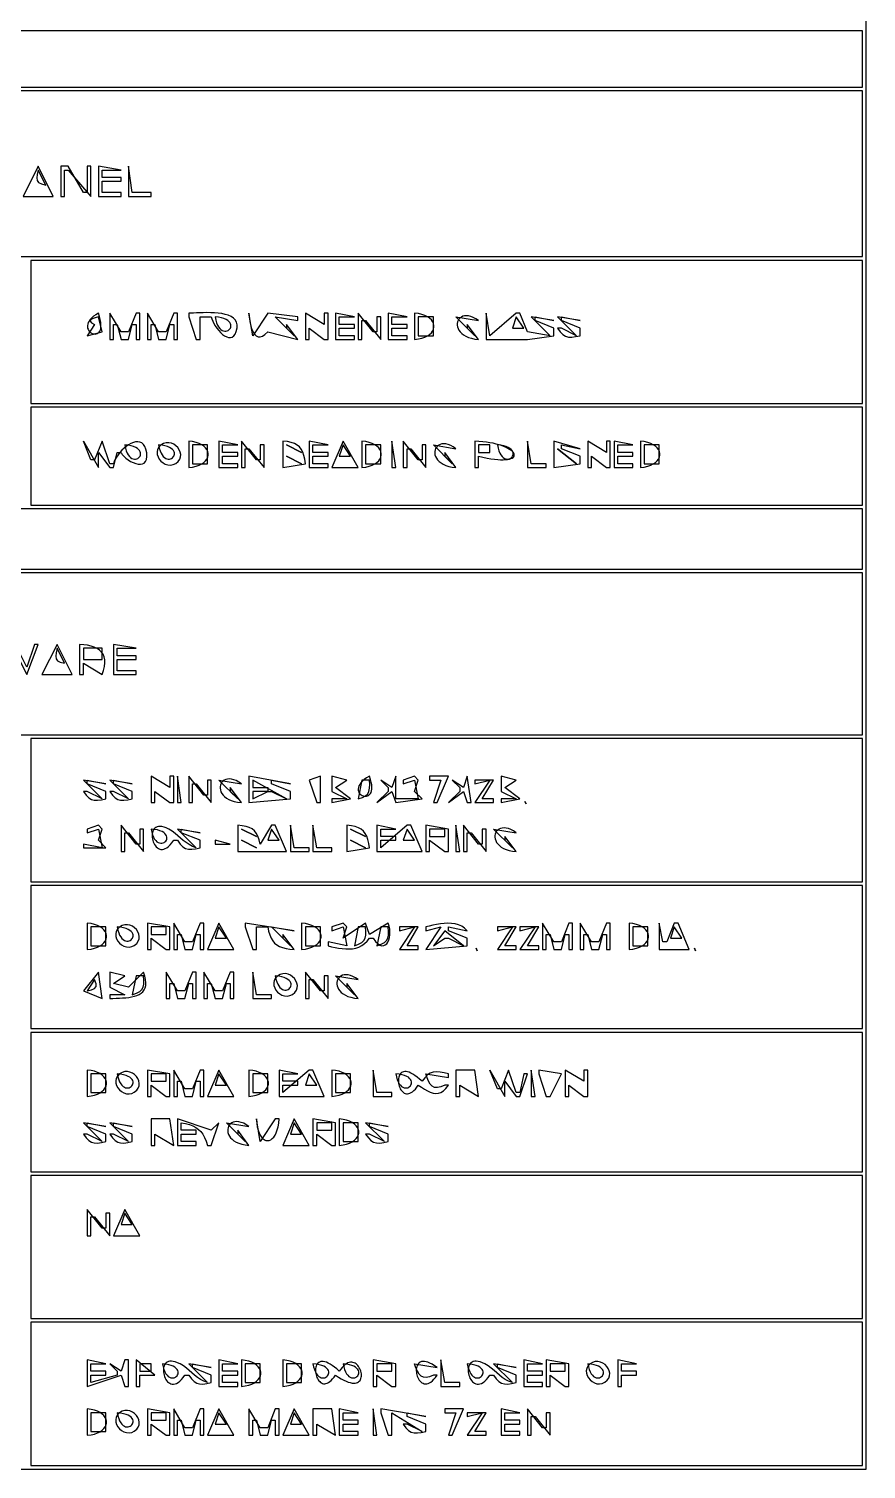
# Model space of a CAD drawing. Extents: x 0 to 2384, y 0 to 1684.
# Drawn here: x 232.5 to 455, y 449 to 831.5 of the extents above; entities that cross this region are included whole.
import ezdxf

# ---------------------------------------------------------------- set-up
doc = ezdxf.new("R2010")
doc.units = 0
doc.layers.add('C7', color=7, linetype='CONTINUOUS')

msp = doc.modelspace()

# ---------------------------------------------------------------- linework, layer by layer
at = {"layer": 'C7'}
for points in [[(94, 1513), (94, 449), (455, 449), (455, 1513), (94, 1513)], [(95, 831), (95, 816), (454, 816), (454, 831), (95, 831)], [(95, 815), (95, 771), (454, 771), (454, 815), (95, 815)], [(235, 795), (231, 787), (238, 787), (239, 787), (235, 795)], [(235, 794), (234.7557, 792.8043), (234.6472, 791.8924), (234.7459, 791.2102), (235.1233, 790.7035), (235.8508, 790.3182), (237, 790), (235, 794)], [(241, 795), (241, 787), (242, 787), (242, 794), (243, 794), (249, 787), (249, 795), (248, 795), (248, 788), (247, 788), (243, 795), (241, 795)], [(251, 795), (251, 787), (257, 787), (257, 788), (252, 788), (252, 791), (257, 791), (257, 792), (252, 792), (252, 794), (257, 794), (251, 795)], [(259, 795), (259, 787), (265, 787), (265, 788), (260, 788), (259, 795)], [(233, 770), (233, 732), (454, 732), (454, 770), (233, 770)], [(250, 753), (248, 750), (252, 751), (251, 755), (250.1005, 754.7213), (249.3731, 754.4496), (248.9085, 754.1633), (248.7975, 753.8408), (249.1311, 753.4602), (250, 753)], [(251, 756), (250.2988, 755.5788), (249.7068, 755.1551), (249.2174, 754.732), (248.8244, 754.3123), (248.5213, 753.899), (248.3018, 753.4952), (248.1594, 753.1036), (248.0878, 752.7274), (248.0806, 752.3695), (248.1314, 752.0328), (248.2338, 751.7203), (248.3815, 751.435), (248.568, 751.1798), (248.7869, 750.9577), (249.032, 750.7717), (249.2967, 750.6247), (249.5747, 750.5197), (249.8597, 750.4597), (250.1452, 750.4476), (250.4248, 750.4863), (250.6923, 750.579), (250.941, 750.7284), (251.1648, 750.9376), (251.3572, 751.2096), (251.5118, 751.5473), (251.6223, 751.9537), (251.6822, 752.4316), (251.6851, 752.9842), (251.6248, 753.6144), (251.4947, 754.3251), (251.2886, 755.1193), (251, 756)], [(254, 756), (254, 749), (255, 749), (255, 753), (256, 753), (257, 749), (259, 749), (260, 753), (261, 753), (261, 749), (262, 749), (262, 756), (261, 756), (259, 751), (257, 751), (254, 756)], [(264, 756), (264, 749), (265, 749), (265, 753), (266, 753), (267, 749), (269, 749), (270, 753), (271, 753), (271, 749), (272, 749), (272, 756), (271, 756), (269, 751), (267, 751), (264, 756)], [(275, 756), (275, 755), (277, 749), (278, 749), (278, 755), (281, 755), (281.1348, 754.4402), (281.3616, 753.8384), (281.6685, 753.2127), (282.044, 752.5812), (282.4763, 751.962), (282.9536, 751.3733), (283.4642, 750.8331), (283.9964, 750.3596), (284.5385, 749.971), (285.0787, 749.6852), (285.6054, 749.5206), (286.1068, 749.4952), (286.5711, 749.627), (286.9868, 749.9343), (287.3419, 750.4352), (287.6249, 751.1478), (287.824, 752.0902), (287.8475, 752.9002), (287.6808, 753.5969), (287.3431, 754.1885), (286.854, 754.6831), (286.2328, 755.0888), (285.4992, 755.4139), (284.6724, 755.6665), (283.7721, 755.8549), (282.8175, 755.9871), (281.8283, 756.0714), (280.8238, 756.1158), (279.8235, 756.1287), (278.8469, 756.1182), (277.9135, 756.0923), (277.0426, 756.0594), (276.2537, 756.0276), (275.5663, 756.0051), (275, 756)], [(282, 755), (282.1741, 754.1591), (282.3912, 753.4396), (282.6447, 752.8346), (282.9277, 752.3373), (283.2335, 751.941), (283.5552, 751.6388), (283.8862, 751.424), (284.2195, 751.2897), (284.5486, 751.2292), (284.8664, 751.2356), (285.1664, 751.3022), (285.4417, 751.4221), (285.6855, 751.5886), (285.891, 751.7948), (286.0516, 752.034), (286.1603, 752.2993), (286.2105, 752.584), (286.1954, 752.8812), (286.1081, 753.1843), (285.9419, 753.4862), (285.69, 753.7804), (285.3457, 754.0599), (284.9021, 754.318), (284.3525, 754.5478), (283.6901, 754.7426), (282.9082, 754.8956), (282, 755)], [(291, 756), (291.0397, 755.3053), (291.1176, 754.5501), (291.2364, 753.7624), (291.3987, 752.9703), (291.6072, 752.202), (291.8645, 751.4857), (292.1734, 750.8494), (292.5363, 750.3213), (292.9561, 749.9295), (293.4353, 749.7022), (293.9767, 749.6674), (294.5828, 749.8534), (295.2563, 750.2882), (296, 751), (304, 749), (301, 753), (301, 752), (303, 750), (298, 755), (304, 754), (304, 755), (296, 756), (292, 750), (291, 756)], [(306, 756), (306, 749), (307, 749), (307, 752), (311, 749), (312, 749), (312, 756), (311, 756), (311, 753), (306, 756)], [(314, 756), (314, 749), (319, 749), (319, 750), (315, 750), (315, 752), (319, 752), (319, 753), (315, 753), (315, 755), (319, 755), (314, 756)], [(320, 756), (320, 749), (321, 749), (321, 754), (322, 754), (326, 749), (326, 755), (325, 755), (325, 751), (324, 751), (320, 756)], [(328, 756), (328, 749), (333, 749), (333, 750), (329, 750), (329, 752), (333, 752), (333, 753), (329, 753), (329, 755), (333, 755), (328, 756)], [(335, 756), (335, 749), (336.0304, 749.1279), (336.9463, 749.336), (337.7478, 749.6148), (338.4347, 749.955), (339.0072, 750.347), (339.4651, 750.7814), (339.8086, 751.2488), (340.0376, 751.7399), (340.1521, 752.245), (340.152, 752.7549), (340.0376, 753.26), (339.8086, 753.7511), (339.4651, 754.2185), (339.0071, 754.6529), (338.4347, 755.0449), (337.7477, 755.3851), (336.9463, 755.6639), (336.0304, 755.872), (335, 756)], [(336, 755), (336, 750), (340, 750), (340, 755), (336, 755)], [(352, 749), (349, 753), (349, 752), (351, 750), (346, 755), (352, 754), (351.2792, 754.486), (350.595, 754.851), (349.9503, 755.1032), (349.3483, 755.251), (348.792, 755.3027), (348.2844, 755.2666), (347.8287, 755.1511), (347.428, 754.9646), (347.0853, 754.7153), (346.8036, 754.4116), (346.5861, 754.0619), (346.4359, 753.6744), (346.3559, 753.2576), (346.3494, 752.8197), (346.4193, 752.3692), (346.5687, 751.9142), (346.8007, 751.4633), (347.1185, 751.0247), (347.5249, 750.6067), (348.0233, 750.2178), (348.6165, 749.8662), (349.3077, 749.5602), (350.1, 749.3083), (350.9963, 749.1188), (352, 749)], [(354, 756), (354, 749), (365, 749), (372, 750), (372, 752), (367, 754), (367, 755), (372, 754), (366, 755), (371, 750), (365, 751), (363, 756), (362, 756), (355, 750), (354, 756)], [(362, 755), (361, 752), (364, 752), (362, 755)], [(373, 755), (378, 750), (374, 752), (373, 752), (373.717, 751.0115), (374.4118, 750.312), (375.1257, 749.8687), (375.9, 749.6486), (376.7762, 749.6191), (377.7957, 749.7471), (379, 750), (379, 752), (374, 754), (374, 755), (379, 754), (373, 755)], [(233, 731), (233, 705), (454, 705), (454, 731), (233, 731)], [(247, 722), (251, 715), (251, 719), (254, 715), (255, 715), (256, 719), (257, 719), (257.3411, 718.4888), (257.7894, 717.9808), (258.3238, 717.492), (258.9235, 717.0381), (259.5674, 716.6352), (260.2345, 716.2992), (260.9039, 716.0459), (261.5546, 715.8914), (262.1656, 715.8514), (262.716, 715.9421), (263.1847, 716.1791), (263.5509, 716.5786), (263.7934, 717.1563), (263.8915, 717.9283), (263.824, 718.9105), (263.6255, 719.8433), (263.3351, 720.5816), (262.9639, 721.1382), (262.5229, 721.5263), (262.023, 721.7589), (261.4753, 721.849), (260.8906, 721.8098), (260.2801, 721.6542), (259.6547, 721.3954), (259.0254, 721.0464), (258.4032, 720.6202), (257.799, 720.1299), (257.224, 719.5886), (256.689, 719.0093), (256.2051, 718.4051), (255.7832, 717.789), (255.4344, 717.174), (255.1697, 716.5733), (255, 716), (254, 716), (252, 722), (250, 717), (249, 717), (247, 722)], [(258, 721), (258.1741, 720.1591), (258.3912, 719.4396), (258.6447, 718.8346), (258.9277, 718.3373), (259.2335, 717.941), (259.5552, 717.6388), (259.8862, 717.424), (260.2195, 717.2897), (260.5486, 717.2292), (260.8664, 717.2356), (261.1664, 717.3022), (261.4417, 717.4221), (261.6855, 717.5886), (261.891, 717.7948), (262.0516, 718.034), (262.1603, 718.2993), (262.2105, 718.584), (262.1954, 718.8812), (262.1081, 719.1843), (261.9419, 719.4862), (261.69, 719.7804), (261.3457, 720.0599), (260.9021, 720.318), (260.3525, 720.5478), (259.6901, 720.7426), (258.9082, 720.8956), (258, 721)], [(267.6188, 720.9537), (267.0667, 720.3945), (266.7337, 719.7814), (266.5988, 719.1373), (266.6409, 718.4854), (266.8392, 717.8488), (267.1726, 717.2507), (267.6201, 716.7142), (268.1608, 716.2625), (268.7736, 715.9187), (269.4376, 715.7059), (270.1318, 715.6474), (270.8353, 715.7662), (271.527, 716.0856), (272.1757, 716.6076), (272.6016, 717.1934), (272.8248, 717.8203), (272.8652, 718.4656), (272.7429, 719.1067), (272.4777, 719.721), (272.0899, 720.2858), (271.5993, 720.7785), (271.026, 721.1765), (270.3899, 721.4571), (269.7112, 721.5978), (269.0097, 721.5758), (268.3056, 721.3686), (267.6188, 720.9536)], [(267, 721), (267.1741, 720.1591), (267.3912, 719.4396), (267.6447, 718.8346), (267.9277, 718.3373), (268.2335, 717.941), (268.5552, 717.6388), (268.8862, 717.424), (269.2195, 717.2897), (269.5486, 717.2292), (269.8664, 717.2356), (270.1664, 717.3022), (270.4417, 717.4221), (270.6855, 717.5886), (270.891, 717.7948), (271.0516, 718.034), (271.1603, 718.2993), (271.2105, 718.584), (271.1954, 718.8812), (271.1081, 719.1843), (270.9419, 719.4862), (270.69, 719.7804), (270.3457, 720.0599), (269.9021, 720.318), (269.3525, 720.5478), (268.6901, 720.7426), (267.9082, 720.8956), (267, 721)], [(275, 722), (275, 715), (276.0304, 715.1279), (276.9463, 715.336), (277.7477, 715.6148), (278.4347, 715.955), (279.0071, 716.347), (279.4651, 716.7814), (279.8085, 717.2488), (280.0375, 717.7399), (280.152, 718.245), (280.152, 718.7549), (280.0375, 719.26), (279.8085, 719.7511), (279.4651, 720.2185), (279.0071, 720.6529), (278.4347, 721.0449), (277.7477, 721.3851), (276.9463, 721.6639), (276.0304, 721.872), (275, 722)], [(276, 721), (276, 716), (280, 716), (280, 721), (276, 721)], [(283, 722), (283, 715), (288, 715), (288, 716), (284, 716), (284, 718), (288, 718), (288, 719), (284, 719), (284, 721), (288, 721), (283, 722)], [(289, 722), (289, 715), (290, 715), (290, 720), (291, 720), (295, 715), (295, 721), (294, 721), (294, 717), (293, 717), (289, 722)], [(300, 722), (300, 715), (306, 716), (305.8136, 717.1924), (305.5809, 718.2248), (305.2847, 719.1078), (304.908, 719.8521), (304.4336, 720.4683), (303.8446, 720.967), (303.1237, 721.3589), (302.2541, 721.6546), (301.2185, 721.8647), (300, 722)], [(301, 721), (305, 719), (301, 721)], [(307, 722), (307, 715), (312, 715), (312, 716), (308, 716), (308, 718), (312, 718), (312, 719), (308, 719), (308, 721), (312, 721), (307, 722)], [(316, 722), (313, 715), (314, 715), (319, 715), (320, 715), (316, 722)], [(316, 721), (315, 718), (318, 718), (316, 721)], [(321, 722), (321, 715), (322.0304, 715.1279), (322.9463, 715.336), (323.7477, 715.6148), (324.4347, 715.955), (325.0071, 716.347), (325.4651, 716.7814), (325.8085, 717.2488), (326.0375, 717.7399), (326.152, 718.245), (326.152, 718.7549), (326.0375, 719.26), (325.8085, 719.7511), (325.4651, 720.2185), (325.0071, 720.6529), (324.4347, 721.0449), (323.7477, 721.3851), (322.9463, 721.6639), (322.0304, 721.872), (321, 722)], [(322, 721), (322, 716), (326, 716), (326, 721), (322, 721)], [(329, 722), (329, 715), (330, 715), (329, 722)], [(332, 722), (332, 715), (333, 715), (333, 720), (334, 720), (338, 715), (338, 721), (337, 721), (337, 717), (336, 717), (332, 722)], [(346, 715), (343, 719), (343, 718), (345, 716), (340, 721), (346, 720), (345.2792, 720.486), (344.595, 720.851), (343.9503, 721.1032), (343.3483, 721.251), (342.792, 721.3027), (342.2844, 721.2666), (341.8287, 721.1511), (341.428, 720.9646), (341.0853, 720.7153), (340.8036, 720.4116), (340.5861, 720.0619), (340.4359, 719.6744), (340.3559, 719.2576), (340.3494, 718.8197), (340.4193, 718.3692), (340.5687, 717.9142), (340.8007, 717.4633), (341.1185, 717.0247), (341.5249, 716.6067), (342.0233, 716.2178), (342.6165, 715.8662), (343.3077, 715.5602), (344.1, 715.3083), (344.9963, 715.1188), (346, 715)], [(351, 722), (351, 715), (352, 715), (352, 718), (353.1791, 717.7237), (354.276, 717.4989), (355.2916, 717.3229), (356.2267, 717.1932), (357.0821, 717.1072), (357.8586, 717.0623), (358.5571, 717.0559), (359.1785, 717.0855), (359.7235, 717.1484), (360.1931, 717.2421), (360.588, 717.3639), (360.9091, 717.5113), (361.1573, 717.6818), (361.3333, 717.8726), (361.438, 718.0814), (361.4723, 718.3053), (361.437, 718.542), (361.3329, 718.7887), (361.1608, 719.043), (360.9217, 719.3021), (360.6164, 719.5636), (360.2456, 719.8249), (359.8103, 720.0833), (359.3112, 720.3363), (358.7492, 720.5813), (358.1252, 720.8157), (357.44, 721.037), (356.6944, 721.2425), (355.8892, 721.4297), (355.0254, 721.5959), (354.1037, 721.7386), (353.125, 721.8553), (352.0902, 721.9432), (351, 722)], [(352, 721), (352, 719), (355, 719), (355, 721), (352, 721)], [(357, 721), (357.1741, 720.1591), (357.3912, 719.4396), (357.6447, 718.8346), (357.9277, 718.3373), (358.2335, 717.941), (358.5552, 717.6388), (358.8862, 717.424), (359.2195, 717.2897), (359.5486, 717.2292), (359.8664, 717.2356), (360.1664, 717.3022), (360.4417, 717.4221), (360.6855, 717.5886), (360.891, 717.7948), (361.0516, 718.034), (361.1603, 718.2993), (361.2105, 718.584), (361.1954, 718.8812), (361.1081, 719.1843), (360.9419, 719.4862), (360.69, 719.7804), (360.3457, 720.0599), (359.9021, 720.318), (359.3525, 720.5478), (358.6901, 720.7426), (357.9082, 720.8956), (357, 721)], [(365, 722), (365, 715), (370, 715), (370, 716), (366, 716), (365, 722)], [(372, 722), (372, 715), (379, 716), (379, 718), (374, 720), (374, 721), (379, 720), (372, 722)], [(373, 720), (378, 716), (373, 720)], [(381, 722), (381, 715), (382, 715), (382, 718), (386, 715), (387, 715), (387, 722), (386, 722), (386, 719), (381, 722)], [(388, 722), (388, 715), (393, 715), (393, 716), (389, 716), (389, 718), (393, 718), (393, 719), (389, 719), (389, 721), (393, 721), (388, 722)], [(395, 722), (395, 715), (396.0304, 715.1279), (396.9463, 715.336), (397.7478, 715.6148), (398.4347, 715.955), (399.0072, 716.347), (399.4651, 716.7814), (399.8086, 717.2488), (400.0376, 717.7399), (400.1521, 718.245), (400.152, 718.7549), (400.0376, 719.26), (399.8086, 719.7511), (399.4651, 720.2185), (399.0071, 720.6529), (398.4347, 721.0449), (397.7477, 721.3851), (396.9463, 721.6639), (396.0304, 721.872), (395, 722)], [(396, 721), (396, 716), (400, 716), (400, 721), (396, 721)], [(301, 718), (305, 716), (301, 718)], [(95, 704), (95, 688), (454, 688), (454, 704), (95, 704)], [(95, 687), (95, 644), (454, 644), (454, 687), (95, 687)], [(223, 668), (226, 660), (227, 660), (229, 666), (232, 660), (235, 668), (234, 668), (232, 662), (229, 668), (227, 661), (226, 661), (223, 668)], [(240, 668), (236, 660), (243, 660), (244, 660), (240, 668)], [(240, 667), (239.7557, 665.8043), (239.6472, 664.8925), (239.7459, 664.2103), (240.1233, 663.7036), (240.8508, 663.3182), (242, 663), (240, 667)], [(246, 668), (246, 660), (247, 660), (247, 663), (252, 660), (252.3845, 661.1257), (252.6231, 662.1578), (252.7211, 663.0984), (252.6837, 663.9496), (252.516, 664.7135), (252.2232, 665.392), (251.8105, 665.9874), (251.283, 666.5016), (250.6461, 666.9368), (249.9048, 667.2951), (249.0643, 667.5784), (248.1299, 667.789), (247.1067, 667.9288), (246, 668)], [(247, 667), (247, 664), (252, 664), (252, 667), (247, 667)], [(255, 668), (255, 660), (261, 660), (261, 661), (256, 661), (256, 664), (261, 664), (261, 665), (256, 665), (256, 667), (261, 667), (255, 668)], [(233, 643), (233, 605), (454, 605), (454, 643), (233, 643)], [(247, 632), (252, 627), (248, 629), (247, 629), (247.7171, 628.0114), (248.4118, 627.3119), (249.1257, 626.8686), (249.9, 626.6486), (250.7762, 626.6191), (251.7957, 626.7471), (253, 627), (253, 629), (248, 631), (248, 632), (253, 631), (247, 632)], [(254, 632), (259, 627), (255, 629), (254, 629), (254.717, 628.0115), (255.4118, 627.312), (256.1256, 626.8687), (256.8999, 626.6486), (257.7761, 626.6191), (258.7957, 626.7471), (260, 627), (260, 629), (255, 631), (255, 632), (260, 631), (254, 632)], [(265, 633), (265, 626), (266, 626), (266, 629), (270, 626), (271, 626), (271, 633), (270, 633), (270, 630), (265, 633)], [(272, 633), (272, 626), (273, 626), (272, 633)], [(275, 633), (275, 626), (276, 626), (276, 631), (277, 631), (281, 626), (281, 632), (280, 632), (280, 628), (279, 628), (275, 633)], [(289, 626), (286, 630), (286, 629), (288, 627), (283, 632), (289, 631), (288.2792, 631.486), (287.595, 631.851), (286.9503, 632.1032), (286.3483, 632.251), (285.792, 632.3027), (285.2844, 632.2666), (284.8287, 632.1511), (284.428, 631.9646), (284.0853, 631.7153), (283.8036, 631.4116), (283.5861, 631.0619), (283.4359, 630.6744), (283.3559, 630.2576), (283.3494, 629.8197), (283.4193, 629.3692), (283.5687, 628.9142), (283.8007, 628.4633), (284.1185, 628.0247), (284.5249, 627.6067), (285.0233, 627.2178), (285.6165, 626.8662), (286.3077, 626.5602), (287.1, 626.3083), (287.9963, 626.1188), (289, 626)], [(291, 633), (291, 626), (302, 627), (302, 629), (297, 631), (297, 632), (302, 631), (291, 633)], [(292, 632), (292, 630), (296, 630), (296, 629), (292, 629), (292, 627), (296, 629), (297, 629), (301, 627), (292, 632)], [(307, 632), (309, 626), (310, 626), (310, 633), (307, 632)], [(313, 633), (313, 629), (317, 627), (313, 627), (313, 626), (318, 627), (314, 630), (317, 632), (313, 633)], [(321, 632), (320, 627), (321.1351, 627.3847), (321.9694, 627.8266), (322.542, 628.3572), (322.8921, 629.0082), (323.059, 629.8112), (323.0819, 630.7979), (323, 632), (321, 632)], [(323, 633), (322.265, 632.56), (321.6473, 632.1219), (321.1398, 631.6886), (320.7353, 631.2629), (320.427, 630.8477), (320.2076, 630.4457), (320.0702, 630.0598), (320.0076, 629.6928), (320.0129, 629.3476), (320.0789, 629.0271), (320.1986, 628.7339), (320.365, 628.4711), (320.5709, 628.2413), (320.8094, 628.0475), (321.0733, 627.8925), (321.3557, 627.7791), (321.6494, 627.7102), (321.9474, 627.6885), (322.2426, 627.717), (322.528, 627.7984), (322.7965, 627.9356), (323.0411, 628.1314), (323.2546, 628.3887), (323.4301, 628.7103), (323.5605, 629.0991), (323.6387, 629.5578), (323.6577, 630.0892), (323.6103, 630.6964), (323.4896, 631.382), (323.2885, 632.1489), (323, 633)], [(330, 633), (329, 630), (326, 632), (328, 630), (328, 629), (325, 626), (329, 629), (330, 626), (337, 627), (335, 629), (336, 632), (335, 633), (332, 632), (332, 631), (335, 632), (336, 627), (330, 627), (330, 633)], [(339, 633), (339, 632), (342, 632), (340, 626), (341, 626), (344, 633), (339, 633)], [(349, 633), (348, 630), (345, 632), (347, 630), (347, 629), (344, 626), (348, 629), (349, 626), (350, 626), (349, 633)], [(351, 632), (351, 631), (355, 632), (351, 626), (356, 626), (356, 627), (353, 627), (356, 632), (351, 632)], [(358, 633), (358, 629), (362, 627), (358, 627), (358, 626), (363, 627), (359, 630), (362, 632), (358, 633)], [(364.3333, 626.3333), (364.6667, 625.6667), (364.3333, 626.3333)], [(248, 619), (248, 618), (251, 619), (252, 614), (247, 615), (247, 614), (253, 614), (251, 616), (252, 619), (251, 620), (248, 619)], [(257, 620), (257, 613), (258, 613), (258, 618), (259, 618), (263, 613), (263, 619), (262, 619), (262, 615), (261, 615), (257, 620)], [(271, 616), (272, 616), (272.717, 615.0115), (273.4118, 614.312), (274.1257, 613.8687), (274.9, 613.6486), (275.7762, 613.6191), (276.7957, 613.7471), (278, 614), (278, 616), (273, 618), (273, 619), (278, 618), (272, 619), (277, 614), (275.9881, 614.3818), (275.0964, 614.8509), (274.2947, 615.3879), (273.5527, 615.9735), (272.8402, 616.5886), (272.1269, 617.2138), (271.3825, 617.8298), (270.5769, 618.4175), (269.6797, 618.9575), (269.0263, 619.2735), (268.4309, 619.4955), (267.8919, 619.6301), (267.4079, 619.6837), (266.9772, 619.6629), (266.5985, 619.5742), (266.2703, 619.4242), (265.991, 619.2193), (265.7591, 618.966), (265.5731, 618.671), (265.4316, 618.3406), (265.3331, 617.9815), (265.276, 617.6001), (265.2588, 617.203), (265.2801, 616.7967), (265.3384, 616.3877), (265.4321, 615.9825), (265.5598, 615.5877), (265.72, 615.2098), (265.9111, 614.8552), (266.1317, 614.5306), (266.3803, 614.2424), (266.6553, 613.9972), (266.9553, 613.8014), (267.2788, 613.6617), (267.6243, 613.5845), (267.9903, 613.5763), (268.3753, 613.6437), (268.7777, 613.7931), (269.1962, 614.0312), (269.6291, 614.3644), (270.0751, 614.7992), (270.5325, 615.3422), (271, 616)], [(288, 620), (288, 613), (295, 613), (300, 613), (301, 613), (298, 620), (297, 620), (294, 615), (293.7108, 616.1625), (293.3638, 617.1295), (292.9432, 617.9195), (292.4335, 618.5516), (291.8189, 619.0444), (291.0839, 619.4168), (290.2129, 619.6877), (289.1901, 619.8758), (288, 620)], [(302, 620), (302, 613), (307, 613), (307, 614), (303, 614), (302, 620)], [(308, 620), (308, 613), (313, 613), (313, 614), (309, 614), (308, 620)], [(317, 620), (317, 613), (323, 614), (322.8136, 615.1924), (322.5809, 616.2248), (322.2847, 617.1078), (321.908, 617.8521), (321.4336, 618.4683), (320.8446, 618.967), (320.1237, 619.3589), (319.2541, 619.6546), (318.2185, 619.8647), (317, 620)], [(325, 620), (325, 613), (336, 613), (337, 613), (334, 620), (333, 620), (326, 614), (326, 616), (330, 616), (330, 617), (326, 617), (326, 619), (330, 619), (325, 620)], [(338, 620), (338, 613), (339, 613), (339, 616), (343, 613), (344, 613), (344, 619), (338, 620)], [(346, 620), (346, 613), (347, 613), (346, 620)], [(348, 620), (348, 613), (349, 613), (349, 618), (350, 618), (354, 613), (354, 619), (353, 619), (353, 615), (352, 615), (348, 620)], [(265, 619), (265.1741, 618.1591), (265.3912, 617.4396), (265.6447, 616.8346), (265.9277, 616.3373), (266.2335, 615.941), (266.5552, 615.6388), (266.8862, 615.424), (267.2195, 615.2897), (267.5486, 615.2292), (267.8664, 615.2356), (268.1664, 615.3022), (268.4417, 615.4221), (268.6855, 615.5886), (268.891, 615.7948), (269.0516, 616.034), (269.1603, 616.2993), (269.2105, 616.584), (269.1954, 616.8812), (269.1081, 617.1843), (268.9419, 617.4862), (268.69, 617.7804), (268.3457, 618.0599), (267.9021, 618.318), (267.3525, 618.5478), (266.6901, 618.7426), (265.9082, 618.8956), (265, 619)], [(282, 616), (282, 615), (286, 615), (282, 616)], [(289, 619), (293, 617), (289, 619)], [(289, 616), (293, 614), (289, 616)], [(297, 619), (296, 616), (299, 616), (297, 619)], [(318, 619), (322, 617), (318, 619)], [(318, 616), (322, 614), (318, 616)], [(333, 619), (332, 616), (335, 616), (333, 619)], [(339, 619), (339, 617), (343, 617), (343, 619), (339, 619)], [(362, 613), (359, 617), (359, 616), (361, 614), (356, 619), (362, 618), (361.2792, 618.486), (360.595, 618.851), (359.9503, 619.1032), (359.3483, 619.251), (358.792, 619.3027), (358.2844, 619.2666), (357.8287, 619.1511), (357.428, 618.9646), (357.0853, 618.7153), (356.8036, 618.4116), (356.5861, 618.0619), (356.4359, 617.6744), (356.3559, 617.2576), (356.3494, 616.8197), (356.4193, 616.3692), (356.5687, 615.9142), (356.8007, 615.4633), (357.1185, 615.0247), (357.5249, 614.6067), (358.0233, 614.2178), (358.6165, 613.8662), (359.3077, 613.5602), (360.1, 613.3083), (360.9963, 613.1188), (362, 613)], [(233, 604), (233, 566), (454, 566), (454, 604), (233, 604)], [(248, 594), (248, 587), (249.0304, 587.1279), (249.9463, 587.336), (250.7477, 587.6148), (251.4347, 587.955), (252.0071, 588.347), (252.4651, 588.7814), (252.8085, 589.2488), (253.0375, 589.7399), (253.152, 590.245), (253.152, 590.7549), (253.0375, 591.26), (252.8085, 591.7511), (252.4651, 592.2185), (252.0071, 592.6529), (251.4347, 593.0449), (250.7477, 593.3851), (249.9463, 593.6639), (249.0304, 593.872), (248, 594)], [(249, 593), (249, 588), (253, 588), (253, 593), (249, 593)], [(256.6188, 592.9537), (256.0667, 592.3945), (255.7337, 591.7814), (255.5987, 591.1373), (255.6409, 590.4854), (255.8392, 589.8488), (256.1726, 589.2507), (256.6201, 588.7143), (257.1608, 588.2625), (257.7736, 587.9187), (258.4377, 587.706), (259.1319, 587.6474), (259.8353, 587.7662), (260.527, 588.0856), (261.1757, 588.6076), (261.6017, 589.1934), (261.8248, 589.8203), (261.8652, 590.4656), (261.7429, 591.1067), (261.4778, 591.7209), (261.0899, 592.2857), (260.5993, 592.7784), (260.026, 593.1764), (259.3899, 593.4571), (258.7112, 593.5977), (258.0097, 593.5758), (257.3056, 593.3686), (256.6188, 592.9536)], [(256, 593), (256.1741, 592.1591), (256.3912, 591.4396), (256.6447, 590.8346), (256.9277, 590.3373), (257.2335, 589.941), (257.5552, 589.6388), (257.8862, 589.424), (258.2195, 589.2897), (258.5486, 589.2292), (258.8664, 589.2356), (259.1664, 589.3022), (259.4417, 589.4221), (259.6855, 589.5886), (259.891, 589.7948), (260.0516, 590.034), (260.1603, 590.2993), (260.2105, 590.584), (260.1954, 590.8812), (260.1081, 591.1843), (259.9419, 591.4862), (259.69, 591.7804), (259.3457, 592.0599), (258.9021, 592.318), (258.3525, 592.5478), (257.6901, 592.7426), (256.9082, 592.8956), (256, 593)], [(264, 594), (264, 587), (265, 587), (265, 590), (269, 587), (270, 587), (270, 593), (264, 594)], [(265, 593), (265, 591), (269, 591), (269, 593), (265, 593)], [(271, 594), (271, 587), (272, 587), (272, 591), (273, 591), (274, 587), (276, 587), (277, 591), (278, 591), (278, 587), (279, 587), (279, 594), (278, 594), (276, 589), (274, 589), (271, 594)], [(283, 594), (280, 587), (281, 587), (286, 587), (287, 587), (283, 594)], [(283, 593), (282, 590), (285, 590), (283, 593)], [(290, 594), (290, 593), (292, 587), (293, 587), (293, 593), (296, 593), (296.2237, 591.8661), (296.5122, 590.8815), (296.8715, 590.0357), (297.3074, 589.3181), (297.8258, 588.7182), (298.4327, 588.2254), (299.1339, 587.8293), (299.9353, 587.5192), (300.8429, 587.2846), (301.8624, 587.1151), (303, 587), (300, 591), (300, 590), (302, 588), (297, 593), (303, 592), (290, 594)], [(305, 594), (305, 587), (306.0304, 587.1279), (306.9463, 587.336), (307.7478, 587.6148), (308.4347, 587.955), (309.0072, 588.347), (309.4651, 588.7814), (309.8086, 589.2488), (310.0376, 589.7399), (310.1521, 590.245), (310.152, 590.7549), (310.0376, 591.26), (309.8086, 591.7511), (309.4651, 592.2185), (309.0071, 592.6529), (308.4347, 593.0449), (307.7477, 593.3851), (306.9463, 593.6639), (306.0304, 593.872), (305, 594)], [(306, 593), (306, 588), (310, 588), (310, 593), (306, 593)], [(313, 593), (313, 592), (316, 593), (317, 588), (312, 589), (312, 588), (312.9301, 587.7573), (313.8718, 587.5404), (314.8183, 587.3603), (315.7623, 587.2279), (316.6971, 587.1543), (317.6155, 587.1505), (318.5106, 587.2274), (319.3754, 587.396), (320.2029, 587.6674), (320.9861, 588.0525), (321.718, 588.5622), (322.3916, 589.2077), (323, 590), (324, 590), (324.6312, 589.1582), (325.2306, 588.5596), (325.7936, 588.1846), (326.3154, 588.0136), (326.7914, 588.0271), (327.2169, 588.2054), (327.5872, 588.529), (327.8976, 588.9784), (328.1434, 589.5339), (328.32, 590.176), (328.4226, 590.8851), (328.4466, 591.6416), (328.3873, 592.426), (328.24, 593.2186), (328, 594), (323, 591), (322, 594), (316, 590), (317, 593), (316, 594), (313, 593)], [(320, 593), (319, 588), (320.1351, 588.3847), (320.9694, 588.8266), (321.542, 589.3572), (321.8921, 590.0082), (322.059, 590.8112), (322.0819, 591.7979), (322, 593), (320, 593)], [(326, 593), (325, 588), (326.1351, 588.3847), (326.9694, 588.8266), (327.542, 589.3572), (327.8921, 590.0082), (328.059, 590.8112), (328.0819, 591.7979), (328, 593), (326, 593)], [(331, 593), (331, 592), (335, 593), (331, 587), (336, 587), (336, 588), (333, 588), (336, 593), (331, 593)], [(338, 593), (338, 592), (342, 593), (338, 587), (349, 588), (349, 590), (344, 592), (344, 593), (349, 592), (348.3006, 592.6609), (347.5215, 593.169), (346.6747, 593.5384), (345.7722, 593.7837), (344.8262, 593.9191), (343.8487, 593.9591), (342.8519, 593.918), (341.8477, 593.8102), (340.8484, 593.6502), (339.8659, 593.4522), (338.9124, 593.2307), (338, 593)], [(357, 593), (357, 592), (361, 593), (357, 587), (362, 587), (362, 588), (359, 588), (362, 593), (357, 593)], [(363, 593), (363, 592), (367, 593), (363, 587), (368, 587), (368, 588), (365, 588), (368, 593), (363, 593)], [(369, 594), (369, 587), (370, 587), (370, 591), (371, 591), (372, 587), (374, 587), (375, 591), (376, 591), (376, 587), (377, 587), (377, 594), (376, 594), (374, 589), (372, 589), (369, 594)], [(379, 594), (379, 587), (380, 587), (380, 591), (381, 591), (382, 587), (384, 587), (385, 591), (386, 591), (386, 587), (387, 587), (387, 594), (386, 594), (384, 589), (382, 589), (379, 594)], [(392, 594), (392, 587), (393.0304, 587.1279), (393.9463, 587.336), (394.7478, 587.6148), (395.4347, 587.955), (396.0072, 588.347), (396.4651, 588.7814), (396.8086, 589.2488), (397.0376, 589.7399), (397.1521, 590.245), (397.152, 590.7549), (397.0376, 591.26), (396.8086, 591.7511), (396.4651, 592.2185), (396.0071, 592.6529), (395.4347, 593.0449), (394.7477, 593.3851), (393.9463, 593.6639), (393.0304, 593.872), (392, 594)], [(393, 593), (393, 588), (397, 588), (397, 593), (393, 593)], [(400, 594), (400, 587), (407, 587), (408, 587), (405, 594), (404, 594), (402, 589), (401, 589), (400, 594)], [(404, 593), (403, 590), (406, 590), (404, 593)], [(343, 592), (340, 588), (343, 590), (344, 590), (348, 588), (343, 592)], [(351.3333, 587.3333), (351.6667, 586.6667), (351.3333, 587.3333)], [(409.3333, 587.3333), (409.6667, 586.6667), (409.3333, 587.3333)], [(251, 581), (247, 576), (252, 574), (251, 581)], [(250, 579), (248, 576), (249.1795, 576.2882), (249.9982, 576.6441), (250.427, 577.1559), (250.4372, 577.9117), (250, 579)], [(254, 581), (254, 577), (258, 575), (254, 575), (254, 574), (254.8585, 574.0286), (255.7226, 574.0565), (256.5835, 574.0904), (257.4328, 574.1371), (258.2621, 574.2034), (259.0627, 574.2961), (259.8263, 574.4221), (260.5442, 574.588), (261.208, 574.8008), (261.8093, 575.0671), (262.3394, 575.3939), (262.7899, 575.788), (263.1523, 576.256), (263.418, 576.8049), (263.5787, 577.4414), (263.6257, 578.1724), (263.5506, 579.0046), (263.3448, 579.9449), (263, 581), (259, 577), (255, 578), (258, 580), (254, 581)], [(261, 580), (260, 575), (261.1351, 575.3847), (261.9694, 575.8266), (262.542, 576.3572), (262.8921, 577.0082), (263.059, 577.8113), (263.0819, 578.798), (263, 580), (261, 580)], [(269, 581), (269, 574), (270, 574), (270, 578), (271, 578), (272, 574), (274, 574), (275, 578), (276, 578), (276, 574), (277, 574), (277, 581), (276, 581), (274, 576), (272, 576), (269, 581)], [(279, 581), (279, 574), (280, 574), (280, 578), (281, 578), (282, 574), (284, 574), (285, 578), (286, 578), (286, 574), (287, 574), (287, 581), (286, 581), (284, 576), (282, 576), (279, 581)], [(292, 581), (292, 574), (297, 574), (297, 575), (293, 575), (292, 581)], [(298.6188, 579.9537), (298.0667, 579.3945), (297.7337, 578.7814), (297.5987, 578.1373), (297.6409, 577.4854), (297.8392, 576.8488), (298.1726, 576.2507), (298.6201, 575.7143), (299.1608, 575.2625), (299.7736, 574.9187), (300.4377, 574.706), (301.1319, 574.6474), (301.8353, 574.7662), (302.527, 575.0856), (303.1757, 575.6076), (303.6017, 576.1934), (303.8248, 576.8203), (303.8652, 577.4656), (303.7429, 578.1067), (303.4778, 578.7209), (303.0899, 579.2857), (302.5993, 579.7784), (302.026, 580.1764), (301.3899, 580.4571), (300.7112, 580.5977), (300.0097, 580.5758), (299.3056, 580.3686), (298.6188, 579.9536)], [(298, 580), (298.1741, 579.1591), (298.3912, 578.4396), (298.6447, 577.8346), (298.9277, 577.3373), (299.2335, 576.941), (299.5552, 576.6388), (299.8862, 576.424), (300.2195, 576.2897), (300.5486, 576.2292), (300.8664, 576.2356), (301.1664, 576.3022), (301.4417, 576.4221), (301.6855, 576.5886), (301.891, 576.7948), (302.0516, 577.034), (302.1603, 577.2993), (302.2105, 577.584), (302.1954, 577.8812), (302.1081, 578.1843), (301.9419, 578.4862), (301.69, 578.7804), (301.3457, 579.0599), (300.9021, 579.318), (300.3525, 579.5478), (299.6901, 579.7426), (298.9082, 579.8956), (298, 580)], [(306, 581), (306, 574), (307, 574), (307, 579), (308, 579), (312, 574), (312, 580), (311, 580), (311, 576), (310, 576), (306, 581)], [(320, 574), (317, 578), (317, 577), (319, 575), (314, 580), (320, 579), (319.2792, 579.486), (318.595, 579.851), (317.9503, 580.1032), (317.3483, 580.251), (316.792, 580.3027), (316.2844, 580.2666), (315.8287, 580.1511), (315.428, 579.9646), (315.0853, 579.7153), (314.8036, 579.4116), (314.5861, 579.0619), (314.4359, 578.6744), (314.3559, 578.2576), (314.3494, 577.8197), (314.4193, 577.3692), (314.5687, 576.9142), (314.8007, 576.4633), (315.1185, 576.0247), (315.5249, 575.6067), (316.0233, 575.2178), (316.6165, 574.8662), (317.3077, 574.5602), (318.1, 574.3083), (318.9963, 574.1188), (320, 574)], [(233, 565), (233, 528), (454, 528), (454, 565), (233, 565)], [(248, 555), (248, 548), (249.0304, 548.1279), (249.9463, 548.336), (250.7477, 548.6148), (251.4347, 548.955), (252.0071, 549.347), (252.4651, 549.7814), (252.8085, 550.2488), (253.0375, 550.7399), (253.152, 551.245), (253.152, 551.7549), (253.0375, 552.26), (252.8085, 552.7511), (252.4651, 553.2185), (252.0071, 553.6529), (251.4347, 554.0449), (250.7477, 554.3851), (249.9463, 554.6639), (249.0304, 554.872), (248, 555)], [(264, 555), (264, 548), (265, 548), (265, 551), (269, 548), (270, 548), (270, 554), (264, 555)], [(271, 555), (271, 548), (272, 548), (272, 552), (273, 552), (274, 548), (276, 548), (277, 552), (278, 552), (278, 548), (279, 548), (279, 555), (278, 555), (276, 550), (274, 550), (271, 555)], [(283, 555), (280, 548), (281, 548), (286, 548), (287, 548), (283, 555)], [(291, 555), (291, 548), (292.0304, 548.1279), (292.9463, 548.336), (293.7478, 548.6148), (294.4347, 548.955), (295.0072, 549.347), (295.4651, 549.7814), (295.8086, 550.2488), (296.0376, 550.7399), (296.1521, 551.245), (296.152, 551.7549), (296.0376, 552.26), (295.8086, 552.7511), (295.4651, 553.2185), (295.0071, 553.6529), (294.4347, 554.0449), (293.7477, 554.3851), (292.9463, 554.6639), (292.0304, 554.872), (291, 555)], [(299, 555), (299, 548), (310, 548), (311, 548), (308, 555), (307, 555), (300, 549), (300, 551), (304, 551), (304, 552), (300, 552), (300, 554), (304, 554), (299, 555)], [(313, 555), (313, 548), (314.0304, 548.1279), (314.9463, 548.336), (315.7477, 548.6148), (316.4347, 548.955), (317.0071, 549.347), (317.4651, 549.7814), (317.8085, 550.2488), (318.0375, 550.7399), (318.152, 551.245), (318.152, 551.7549), (318.0375, 552.26), (317.8085, 552.7511), (317.4651, 553.2185), (317.0071, 553.6529), (316.4347, 554.0449), (315.7477, 554.3851), (314.9463, 554.6639), (314.0304, 554.872), (313, 555)], [(324, 555), (324, 548), (329, 548), (329, 549), (325, 549), (324, 555)], [(346, 555), (346, 548), (347, 548), (347, 551), (352, 548), (351, 555), (346, 555)], [(355, 555), (359, 548), (359, 552), (362, 548), (363, 548), (365, 554), (364, 554), (363, 549), (362, 549), (360, 555), (358, 550), (357, 550), (355, 555)], [(366, 555), (366, 548), (367, 548), (366, 555)], [(368, 555), (368, 554), (370, 548), (371, 548), (374, 554), (368, 555)], [(375, 555), (375, 548), (376, 548), (376, 551), (380, 548), (381, 548), (381, 555), (380, 555), (380, 552), (375, 555)], [(249, 554), (249, 549), (253, 549), (253, 554), (249, 554)], [(256.6188, 553.9537), (256.0667, 553.3945), (255.7337, 552.7814), (255.5987, 552.1373), (255.6409, 551.4854), (255.8392, 550.8488), (256.1726, 550.2507), (256.6201, 549.7143), (257.1608, 549.2625), (257.7736, 548.9187), (258.4377, 548.706), (259.1319, 548.6474), (259.8353, 548.7662), (260.527, 549.0856), (261.1757, 549.6076), (261.6017, 550.1934), (261.8248, 550.8203), (261.8652, 551.4656), (261.7429, 552.1067), (261.4778, 552.7209), (261.0899, 553.2857), (260.5993, 553.7784), (260.026, 554.1764), (259.3899, 554.4571), (258.7112, 554.5977), (258.0097, 554.5758), (257.3056, 554.3686), (256.6188, 553.9536)], [(256, 554), (256.1741, 553.1591), (256.3912, 552.4396), (256.6447, 551.8346), (256.9277, 551.3373), (257.2335, 550.941), (257.5552, 550.6388), (257.8862, 550.424), (258.2195, 550.2897), (258.5486, 550.2292), (258.8664, 550.2356), (259.1664, 550.3022), (259.4417, 550.4221), (259.6855, 550.5886), (259.891, 550.7948), (260.0516, 551.034), (260.1603, 551.2993), (260.2105, 551.584), (260.1954, 551.8812), (260.1081, 552.1843), (259.9419, 552.4862), (259.69, 552.7804), (259.3457, 553.0599), (258.9021, 553.318), (258.3525, 553.5478), (257.6901, 553.7426), (256.9082, 553.8956), (256, 554)], [(265, 554), (265, 552), (269, 552), (269, 554), (265, 554)], [(283, 554), (282, 551), (285, 551), (283, 554)], [(292, 554), (292, 549), (296, 549), (296, 554), (292, 554)], [(307, 554), (306, 551), (309, 551), (307, 554)], [(314, 554), (314, 549), (318, 549), (318, 554), (314, 554)], [(330, 554), (330.1741, 553.1591), (330.3912, 552.4396), (330.6447, 551.8346), (330.9277, 551.3373), (331.2335, 550.941), (331.5552, 550.6388), (331.8862, 550.424), (332.2195, 550.2897), (332.5486, 550.2292), (332.8664, 550.2356), (333.1664, 550.3022), (333.4417, 550.4221), (333.6855, 550.5886), (333.891, 550.7948), (334.0516, 551.034), (334.1603, 551.2993), (334.2105, 551.584), (334.1954, 551.8812), (334.1081, 552.1843), (333.9419, 552.4862), (333.69, 552.7804), (333.3457, 553.0599), (332.9021, 553.318), (332.3525, 553.5478), (331.6901, 553.7426), (330.9082, 553.8956), (330, 554)], [(336, 551), (336.8405, 550.4152), (337.6504, 549.8908), (338.4323, 549.4455), (339.1888, 549.0982), (339.9227, 548.868), (340.6366, 548.7735), (341.3331, 548.8338), (342.0151, 549.0677), (342.6851, 549.4941), (343.3458, 550.1319), (344, 551), (343, 551), (341.9539, 550.5133), (341.071, 550.3215), (340.3299, 550.4001), (339.709, 550.725), (339.1869, 551.2717), (338.7424, 552.016), (338.3538, 552.9335), (338, 554), (344, 553), (344, 554), (342.8293, 554.2887), (341.7823, 554.4756), (340.8394, 554.5347), (339.981, 554.4398), (339.1874, 554.1649), (338.4391, 553.684), (337.7165, 552.971), (337, 552), (336.3228, 552.6104), (335.6888, 553.1301), (335.0971, 553.5636), (334.5467, 553.9154), (334.037, 554.1899), (333.567, 554.3916), (333.1359, 554.525), (332.7428, 554.5945), (332.3869, 554.6048), (332.0675, 554.5602), (331.7835, 554.4652), (331.5342, 554.3244), (331.3188, 554.1421), (331.1363, 553.9229), (330.986, 553.6713), (330.867, 553.3918), (330.7785, 553.0888), (330.7196, 552.7668), (330.6894, 552.4302), (330.6872, 552.0837), (330.7121, 551.7317), (330.7633, 551.3786), (330.8398, 551.0289), (330.9409, 550.6871), (331.0657, 550.3578), (331.2135, 550.0453), (331.3832, 549.7542), (331.5741, 549.4889), (331.7854, 549.254), (332.0162, 549.0538), (332.2656, 548.893), (332.5329, 548.776), (332.8171, 548.7072), (333.1175, 548.6912), (333.4331, 548.7324), (333.7632, 548.8353), (334.1069, 549.0045), (334.4634, 549.2443), (334.8318, 549.5592), (335.2112, 549.9538), (335.6009, 550.4326), (336, 551)], [(247, 541), (252, 536), (248, 538), (247, 538), (247.7171, 537.0115), (248.4118, 536.312), (249.1257, 535.8687), (249.9, 535.6486), (250.7762, 535.6191), (251.7957, 535.7471), (253, 536), (253, 538), (248, 540), (248, 541), (253, 540), (247, 541)], [(254, 541), (259, 536), (255, 538), (254, 538), (254.717, 537.0115), (255.4118, 536.312), (256.1257, 535.8687), (256.9, 535.6486), (257.7762, 535.6191), (258.7957, 535.7471), (260, 536), (260, 538), (255, 540), (255, 541), (260, 540), (254, 541)], [(265, 542), (265, 535), (266, 535), (266, 538), (271, 535), (270, 542), (265, 542)], [(272, 542), (272, 535), (277, 535), (277, 536), (273, 536), (273, 538), (277, 538), (277, 539), (273, 539), (273, 541), (274.1517, 540.7851), (275.177, 540.5135), (276.0855, 540.1742), (276.8872, 539.7565), (277.5917, 539.2496), (278.2089, 538.6427), (278.7485, 537.9251), (279.2204, 537.086), (279.6342, 536.1145), (280, 535), (281, 535), (283, 541), (281, 539), (272, 542)], [(291, 535), (288, 539), (288, 538), (290, 536), (285, 541), (291, 540), (290.2792, 540.486), (289.595, 540.851), (288.9503, 541.1032), (288.3483, 541.251), (287.792, 541.3027), (287.2844, 541.2666), (286.8287, 541.1511), (286.428, 540.9646), (286.0853, 540.7153), (285.8036, 540.4116), (285.5861, 540.0619), (285.4359, 539.6744), (285.3559, 539.2576), (285.3494, 538.8197), (285.4193, 538.3692), (285.5687, 537.9142), (285.8007, 537.4633), (286.1185, 537.0247), (286.5249, 536.6067), (287.0233, 536.2178), (287.6165, 535.8662), (288.3077, 535.5602), (289.1, 535.3083), (289.9963, 535.1188), (291, 535)], [(293, 542), (293.0746, 540.9054), (293.2179, 539.9272), (293.4223, 539.0653), (293.6804, 538.3193), (293.9847, 537.6891), (294.3276, 537.1746), (294.7018, 536.7754), (295.0997, 536.4915), (295.5138, 536.3226), (295.9367, 536.2685), (296.3608, 536.3291), (296.7787, 536.504), (297.183, 536.7933), (297.566, 537.1965), (297.9203, 537.7136), (298.2385, 538.3444), (298.513, 539.0886), (298.7365, 539.946), (298.9013, 540.9166), (299, 542), (298, 542), (294, 536), (293, 542)], [(303, 542), (300, 535), (301, 535), (306, 535), (307, 535), (303, 542)], [(303, 541), (302, 538), (305, 538), (303, 541)], [(308, 542), (308, 535), (309, 535), (309, 538), (313, 535), (314, 535), (314, 541), (308, 542)], [(309, 541), (309, 539), (313, 539), (313, 541), (309, 541)], [(315, 542), (315, 535), (316.0304, 535.1279), (316.9463, 535.336), (317.7477, 535.6148), (318.4347, 535.955), (319.0071, 536.347), (319.4651, 536.7814), (319.8085, 537.2488), (320.0375, 537.7399), (320.152, 538.245), (320.152, 538.7549), (320.0375, 539.26), (319.8085, 539.7511), (319.4651, 540.2185), (319.0071, 540.6529), (318.4347, 541.0449), (317.7477, 541.3851), (316.9463, 541.6639), (316.0304, 541.872), (315, 542)], [(316, 541), (316, 536), (320, 536), (320, 541), (316, 541)], [(322, 541), (327, 536), (323, 538), (322, 538), (322.717, 537.0115), (323.4118, 536.312), (324.1257, 535.8687), (324.9, 535.6486), (325.7762, 535.6191), (326.7957, 535.7471), (328, 536), (328, 538), (323, 540), (323, 541), (328, 540), (322, 541)], [(233, 527), (233, 489), (454, 489), (454, 527), (233, 527)], [(248, 518), (248, 511), (249, 511), (249, 516), (250, 516), (254, 511), (254, 517), (253, 517), (253, 513), (252, 513), (248, 518)], [(258, 518), (255, 511), (256, 511), (261, 511), (262, 511), (258, 518)], [(258, 517), (257, 514), (260, 514), (258, 517)], [(233, 488), (233, 450), (454, 450), (454, 488), (233, 488)], [(248, 478), (248, 471), (257, 474), (258, 471), (259, 471), (259, 478), (258, 478), (257, 475), (254, 477), (256, 475), (256, 474), (249, 472), (249, 474), (253, 474), (253, 475), (249, 475), (249, 477), (253, 477), (248, 478)], [(261, 478), (261, 471), (262, 471), (262, 474), (266, 474), (261, 478)], [(262, 477), (262, 475), (265, 475), (265, 477), (262, 477)], [(268, 477), (268.1741, 476.1591), (268.3912, 475.4395), (268.6447, 474.8345), (268.9277, 474.3373), (269.2335, 473.941), (269.5552, 473.6388), (269.8862, 473.424), (270.2195, 473.2897), (270.5486, 473.2292), (270.8664, 473.2356), (271.1664, 473.3022), (271.4417, 473.4221), (271.6855, 473.5886), (271.891, 473.7948), (272.0516, 474.034), (272.1603, 474.2993), (272.2105, 474.584), (272.1954, 474.8813), (272.1081, 475.1843), (271.9419, 475.4863), (271.69, 475.7804), (271.3457, 476.0599), (270.9021, 476.318), (270.3525, 476.5478), (269.6901, 476.7426), (268.9082, 476.8956), (268, 477)], [(274, 474), (275, 474), (275.7171, 473.0115), (276.4119, 472.312), (277.1257, 471.8687), (277.9, 471.6486), (278.7762, 471.6191), (279.7957, 471.7471), (281, 472), (281, 474), (276, 476), (276, 477), (281, 476), (275, 477), (280, 472), (278.988, 472.3818), (278.0964, 472.8508), (277.2947, 473.3878), (276.5527, 473.9735), (275.8402, 474.5886), (275.1269, 475.2138), (274.3825, 475.8298), (273.5769, 476.4175), (272.6797, 476.9575), (272.0263, 477.2735), (271.4309, 477.4955), (270.8919, 477.6301), (270.4079, 477.6837), (269.9772, 477.6629), (269.5985, 477.5742), (269.2703, 477.4242), (268.9909, 477.2193), (268.7591, 476.966), (268.5731, 476.6709), (268.4316, 476.3406), (268.3331, 475.9815), (268.276, 475.6001), (268.2588, 475.203), (268.2801, 474.7967), (268.3384, 474.3877), (268.4321, 473.9825), (268.5598, 473.5877), (268.7199, 473.2097), (268.9111, 472.8552), (269.1317, 472.5306), (269.3802, 472.2424), (269.6553, 471.9971), (269.9553, 471.8014), (270.2788, 471.6616), (270.6243, 471.5844), (270.9903, 471.5762), (271.3752, 471.6436), (271.7777, 471.7931), (272.1961, 472.0312), (272.6291, 472.3644), (273.075, 472.7992), (273.5325, 473.3422), (274, 474)], [(283, 478), (283, 471), (288, 471), (288, 472), (284, 472), (284, 474), (288, 474), (288, 475), (284, 475), (284, 477), (288, 477), (283, 478)], [(289, 478), (289, 471), (290.0304, 471.1279), (290.9463, 471.336), (291.7478, 471.6149), (292.4347, 471.955), (293.0072, 472.347), (293.4651, 472.7814), (293.8086, 473.2489), (294.0376, 473.7399), (294.1521, 474.245), (294.152, 474.7549), (294.0376, 475.26), (293.8086, 475.751), (293.4651, 476.2185), (293.0071, 476.6529), (292.4347, 477.0449), (291.7477, 477.385), (290.9463, 477.6639), (290.0304, 477.872), (289, 478)], [(290, 477), (290, 472), (294, 472), (294, 477), (290, 477)], [(300, 478), (300, 471), (301.0304, 471.1279), (301.9463, 471.336), (302.7478, 471.6149), (303.4347, 471.955), (304.0072, 472.347), (304.4651, 472.7814), (304.8086, 473.2489), (305.0376, 473.7399), (305.1521, 474.245), (305.152, 474.7549), (305.0376, 475.26), (304.8086, 475.751), (304.4651, 476.2185), (304.0071, 476.6529), (303.4347, 477.0449), (302.7477, 477.385), (301.9463, 477.6639), (301.0304, 477.872), (300, 478)], [(301, 477), (301, 472), (305, 472), (305, 477), (301, 477)], [(308, 477), (308.1741, 476.1591), (308.3912, 475.4395), (308.6447, 474.8345), (308.9277, 474.3373), (309.2335, 473.941), (309.5552, 473.6388), (309.8862, 473.424), (310.2195, 473.2897), (310.5486, 473.2292), (310.8664, 473.2356), (311.1664, 473.3022), (311.4417, 473.4221), (311.6855, 473.5886), (311.891, 473.7948), (312.0516, 474.034), (312.1603, 474.2993), (312.2105, 474.584), (312.1954, 474.8813), (312.1081, 475.1843), (311.9419, 475.4863), (311.69, 475.7804), (311.3457, 476.0599), (310.9021, 476.318), (310.3525, 476.5478), (309.6901, 476.7426), (308.9082, 476.8956), (308, 477)], [(314, 474), (314.779, 473.4706), (315.5048, 473.024), (316.1785, 472.6558), (316.8014, 472.3618), (317.3746, 472.138), (317.8995, 471.9802), (318.3772, 471.8841), (318.809, 471.8455), (319.1961, 471.8604), (319.5398, 471.9246), (319.8413, 472.0338), (320.1019, 472.1839), (320.3227, 472.3707), (320.505, 472.5901), (320.6501, 472.8379), (320.7592, 473.1098), (320.8334, 473.4018), (320.8741, 473.7096), (320.8826, 474.0291), (320.8599, 474.3561), (320.8074, 474.6864), (320.7263, 475.0159), (320.6178, 475.3404), (320.4832, 475.6557), (320.3236, 475.9576), (320.1405, 476.2419), (319.9349, 476.5046), (319.7081, 476.7413), (319.4613, 476.948), (319.1959, 477.1205), (318.9129, 477.2545), (318.6137, 477.3459), (318.2995, 477.3906), (317.9715, 477.3844), (317.631, 477.323), (317.2791, 477.2024), (316.9172, 477.0183), (316.5465, 476.7666), (316.1682, 476.4431), (315.7835, 476.0436), (315.3937, 475.5639), (315, 475), (314.3228, 475.6104), (313.6888, 476.1301), (313.0971, 476.5636), (312.5467, 476.9154), (312.037, 477.1899), (311.567, 477.3916), (311.1359, 477.525), (310.7428, 477.5945), (310.3869, 477.6048), (310.0675, 477.5602), (309.7835, 477.4652), (309.5342, 477.3244), (309.3188, 477.1421), (309.1363, 476.9229), (308.986, 476.6713), (308.867, 476.3918), (308.7785, 476.0888), (308.7196, 475.7668), (308.6894, 475.4302), (308.6872, 475.0837), (308.7121, 474.7317), (308.7633, 474.3786), (308.8398, 474.0289), (308.9409, 473.6871), (309.0657, 473.3578), (309.2135, 473.0453), (309.3832, 472.7542), (309.5741, 472.4889), (309.7854, 472.254), (310.0162, 472.0538), (310.2656, 471.893), (310.5329, 471.776), (310.8171, 471.7072), (311.1175, 471.6912), (311.4331, 471.7324), (311.7632, 471.8353), (312.1069, 472.0045), (312.4634, 472.2443), (312.8318, 472.5592), (313.2112, 472.9538), (313.6009, 473.4326), (314, 474)], [(316, 477), (316.1741, 476.1591), (316.3912, 475.4395), (316.6447, 474.8345), (316.9277, 474.3373), (317.2335, 473.941), (317.5552, 473.6388), (317.8862, 473.424), (318.2195, 473.2897), (318.5486, 473.2292), (318.8664, 473.2356), (319.1664, 473.3022), (319.4417, 473.4221), (319.6855, 473.5886), (319.891, 473.7948), (320.0516, 474.034), (320.1603, 474.2993), (320.2105, 474.584), (320.1954, 474.8813), (320.1081, 475.1843), (319.9419, 475.4863), (319.69, 475.7804), (319.3457, 476.0599), (318.9021, 476.318), (318.3525, 476.5478), (317.6901, 476.7426), (316.9082, 476.8956), (316, 477)], [(324, 478), (324, 471), (325, 471), (325, 474), (329, 471), (330, 471), (330, 477), (324, 478)], [(325, 477), (325, 475), (329, 475), (329, 477), (325, 477)], [(341, 474), (340, 474), (338.9539, 473.5133), (338.071, 473.3215), (337.3299, 473.4002), (336.709, 473.725), (336.1869, 474.2717), (335.7424, 475.016), (335.3538, 475.9335), (335, 477), (341, 476), (340.3082, 476.4858), (339.668, 476.8777), (339.0782, 477.1812), (338.5375, 477.4016), (338.045, 477.5443), (337.5992, 477.6147), (337.1991, 477.6182), (336.8435, 477.5603), (336.5311, 477.4462), (336.2609, 477.2815), (336.0317, 477.0714), (335.8421, 476.8215), (335.6912, 476.537), (335.5777, 476.2235), (335.5003, 475.8862), (335.458, 475.5307), (335.4495, 475.1622), (335.4738, 474.7862), (335.5295, 474.4081), (335.6155, 474.0333), (335.7306, 473.6671), (335.8737, 473.315), (336.0435, 472.9824), (336.2389, 472.6746), (336.4588, 472.3972), (336.7018, 472.1554), (336.9669, 471.9546), (337.2529, 471.8003), (337.5585, 471.6979), (337.8826, 471.6527), (338.2241, 471.6701), (338.5817, 471.7556), (338.9542, 471.9146), (339.3405, 472.1524), (339.7394, 472.4744), (340.1498, 472.8861), (340.5703, 473.3928), (341, 474)], [(342, 478), (342, 471), (347, 471), (347, 472), (343, 472), (342, 478)], [(349, 477), (349.1741, 476.1591), (349.3912, 475.4395), (349.6447, 474.8345), (349.9277, 474.3373), (350.2335, 473.941), (350.5552, 473.6388), (350.8862, 473.424), (351.2195, 473.2897), (351.5486, 473.2292), (351.8664, 473.2356), (352.1664, 473.3022), (352.4417, 473.4221), (352.6855, 473.5886), (352.891, 473.7948), (353.0516, 474.034), (353.1603, 474.2993), (353.2105, 474.584), (353.1954, 474.8813), (353.1081, 475.1843), (352.9419, 475.4863), (352.69, 475.7804), (352.3457, 476.0599), (351.9021, 476.318), (351.3525, 476.5478), (350.6901, 476.7426), (349.9082, 476.8956), (349, 477)], [(355, 474), (356, 474), (356.717, 473.0115), (357.4118, 472.312), (358.1256, 471.8687), (358.8999, 471.6486), (359.7761, 471.6191), (360.7957, 471.7471), (362, 472), (362, 474), (357, 476), (357, 477), (362, 476), (356, 477), (361, 472), (359.988, 472.3818), (359.0964, 472.8508), (358.2947, 473.3878), (357.5527, 473.9735), (356.8402, 474.5886), (356.1269, 475.2138), (355.3825, 475.8298), (354.5769, 476.4175), (353.6797, 476.9575), (353.0263, 477.2735), (352.4309, 477.4955), (351.8919, 477.6301), (351.4079, 477.6837), (350.9772, 477.6629), (350.5985, 477.5742), (350.2703, 477.4242), (349.9909, 477.2193), (349.7591, 476.966), (349.5731, 476.6709), (349.4316, 476.3406), (349.3331, 475.9815), (349.276, 475.6001), (349.2588, 475.203), (349.2801, 474.7967), (349.3384, 474.3877), (349.4321, 473.9825), (349.5598, 473.5877), (349.7199, 473.2097), (349.9111, 472.8552), (350.1317, 472.5306), (350.3802, 472.2424), (350.6553, 471.9971), (350.9553, 471.8014), (351.2788, 471.6616), (351.6243, 471.5844), (351.9903, 471.5762), (352.3752, 471.6436), (352.7777, 471.7931), (353.1961, 472.0312), (353.6291, 472.3644), (354.075, 472.7992), (354.5325, 473.3422), (355, 474)], [(364, 478), (364, 471), (369, 471), (369, 472), (365, 472), (365, 474), (369, 474), (369, 475), (365, 475), (365, 477), (369, 477), (364, 478)], [(370, 478), (370, 471), (371, 471), (371, 474), (375, 471), (376, 471), (376, 477), (370, 478)], [(371, 477), (371, 475), (375, 475), (375, 477), (371, 477)], [(381.6188, 476.9537), (381.0667, 476.3946), (380.7337, 475.7815), (380.5987, 475.1374), (380.6409, 474.4854), (380.8392, 473.8488), (381.1725, 473.2507), (381.6201, 472.7142), (382.1607, 472.2625), (382.7736, 471.9187), (383.4376, 471.7059), (384.1318, 471.6474), (384.8353, 471.7662), (385.527, 472.0856), (386.1757, 472.6076), (386.6017, 473.1934), (386.8248, 473.8203), (386.8652, 474.4656), (386.7429, 475.1067), (386.4778, 475.721), (386.0899, 476.2858), (385.5993, 476.7785), (385.026, 477.1765), (384.3899, 477.4572), (383.7112, 477.5978), (383.0097, 477.5759), (382.3056, 477.3687), (381.6188, 476.9537)], [(381, 477), (381.1741, 476.1591), (381.3912, 475.4395), (381.6447, 474.8345), (381.9277, 474.3373), (382.2335, 473.941), (382.5552, 473.6388), (382.8862, 473.424), (383.2195, 473.2897), (383.5486, 473.2292), (383.8664, 473.2356), (384.1664, 473.3022), (384.4417, 473.4221), (384.6855, 473.5886), (384.891, 473.7948), (385.0516, 474.034), (385.1603, 474.2993), (385.2105, 474.584), (385.1954, 474.8813), (385.1081, 475.1843), (384.9419, 475.4863), (384.69, 475.7804), (384.3457, 476.0599), (383.9021, 476.318), (383.3525, 476.5478), (382.6901, 476.7426), (381.9082, 476.8956), (381, 477)], [(389, 478), (389, 471), (390, 471), (390, 474), (394, 474), (394, 475), (390, 475), (390, 477), (394, 477), (389, 478)], [(248, 465), (248, 458), (249.0304, 458.1279), (249.9463, 458.336), (250.7477, 458.6149), (251.4347, 458.955), (252.0071, 459.347), (252.4651, 459.7814), (252.8085, 460.2489), (253.0375, 460.7399), (253.152, 461.245), (253.152, 461.7549), (253.0375, 462.26), (252.8085, 462.751), (252.4651, 463.2185), (252.0071, 463.6529), (251.4347, 464.0449), (250.7477, 464.385), (249.9463, 464.6639), (249.0304, 464.872), (248, 465)], [(249, 464), (249, 459), (253, 459), (253, 464), (249, 464)], [(256.6188, 463.9537), (256.0667, 463.3946), (255.7337, 462.7814), (255.5988, 462.1373), (255.6409, 461.4854), (255.8392, 460.8488), (256.1726, 460.2507), (256.6201, 459.7142), (257.1608, 459.2625), (257.7736, 458.9187), (258.4376, 458.7059), (259.1318, 458.6474), (259.8353, 458.7662), (260.527, 459.0856), (261.1757, 459.6076), (261.6017, 460.1934), (261.8248, 460.8203), (261.8652, 461.4656), (261.7429, 462.1067), (261.4778, 462.721), (261.0899, 463.2858), (260.5993, 463.7785), (260.026, 464.1765), (259.3899, 464.4572), (258.7112, 464.5978), (258.0097, 464.5759), (257.3056, 464.3687), (256.6188, 463.9537)], [(256, 464), (256.1741, 463.1591), (256.3912, 462.4395), (256.6447, 461.8345), (256.9277, 461.3373), (257.2335, 460.941), (257.5552, 460.6388), (257.8862, 460.424), (258.2195, 460.2897), (258.5486, 460.2292), (258.8664, 460.2356), (259.1664, 460.3022), (259.4417, 460.4221), (259.6855, 460.5886), (259.891, 460.7948), (260.0516, 461.034), (260.1603, 461.2993), (260.2105, 461.584), (260.1954, 461.8813), (260.1081, 462.1843), (259.9419, 462.4863), (259.69, 462.7804), (259.3457, 463.0599), (258.9021, 463.318), (258.3525, 463.5478), (257.6901, 463.7426), (256.9082, 463.8956), (256, 464)], [(264, 465), (264, 458), (265, 458), (265, 461), (269, 458), (270, 458), (270, 464), (264, 465)], [(265, 464), (265, 462), (269, 462), (269, 464), (265, 464)], [(271, 465), (271, 458), (272, 458), (272, 462), (273, 462), (274, 458), (276, 458), (277, 462), (278, 462), (278, 458), (279, 458), (279, 465), (278, 465), (276, 460), (274, 460), (271, 465)], [(283, 465), (280, 458), (281, 458), (286, 458), (287, 458), (283, 465)], [(283, 464), (282, 461), (285, 461), (283, 464)], [(291, 465), (291, 458), (292, 458), (292, 462), (293, 462), (294, 458), (296, 458), (297, 462), (298, 462), (298, 458), (299, 458), (299, 465), (298, 465), (296, 460), (294, 460), (291, 465)], [(303, 465), (300, 458), (301, 458), (306, 458), (307, 458), (303, 465)], [(303, 464), (302, 461), (305, 461), (303, 464)], [(308, 465), (308, 458), (309, 458), (309, 461), (314, 458), (313, 465), (308, 465)], [(315, 465), (315, 458), (320, 458), (320, 459), (316, 459), (316, 461), (320, 461), (320, 462), (316, 462), (316, 464), (320, 464), (315, 465)], [(324, 465), (324, 458), (325, 458), (324, 465)], [(326, 465), (326, 464), (328, 458), (329, 458), (329, 464), (337, 459), (333, 461), (332, 461), (332.7171, 460.0115), (333.4118, 459.312), (334.1257, 458.8687), (334.9, 458.6486), (335.7762, 458.6191), (336.7957, 458.7471), (338, 459), (338, 461), (333, 463), (333, 464), (338, 463), (326, 465)], [(343, 465), (343, 464), (346, 464), (344, 458), (345, 458), (348, 465), (343, 465)], [(349, 464), (349, 463), (353, 464), (349, 458), (354, 458), (354, 459), (351, 459), (354, 464), (349, 464)], [(358, 465), (358, 458), (363, 458), (363, 459), (359, 459), (359, 461), (363, 461), (363, 462), (359, 462), (359, 464), (363, 464), (358, 465)], [(365, 465), (365, 458), (366, 458), (366, 463), (367, 463), (371, 458), (371, 464), (370, 464), (370, 460), (369, 460), (365, 465)]]:
    msp.add_lwpolyline(points, dxfattribs=at)

doc.saveas('drawing.dxf')
